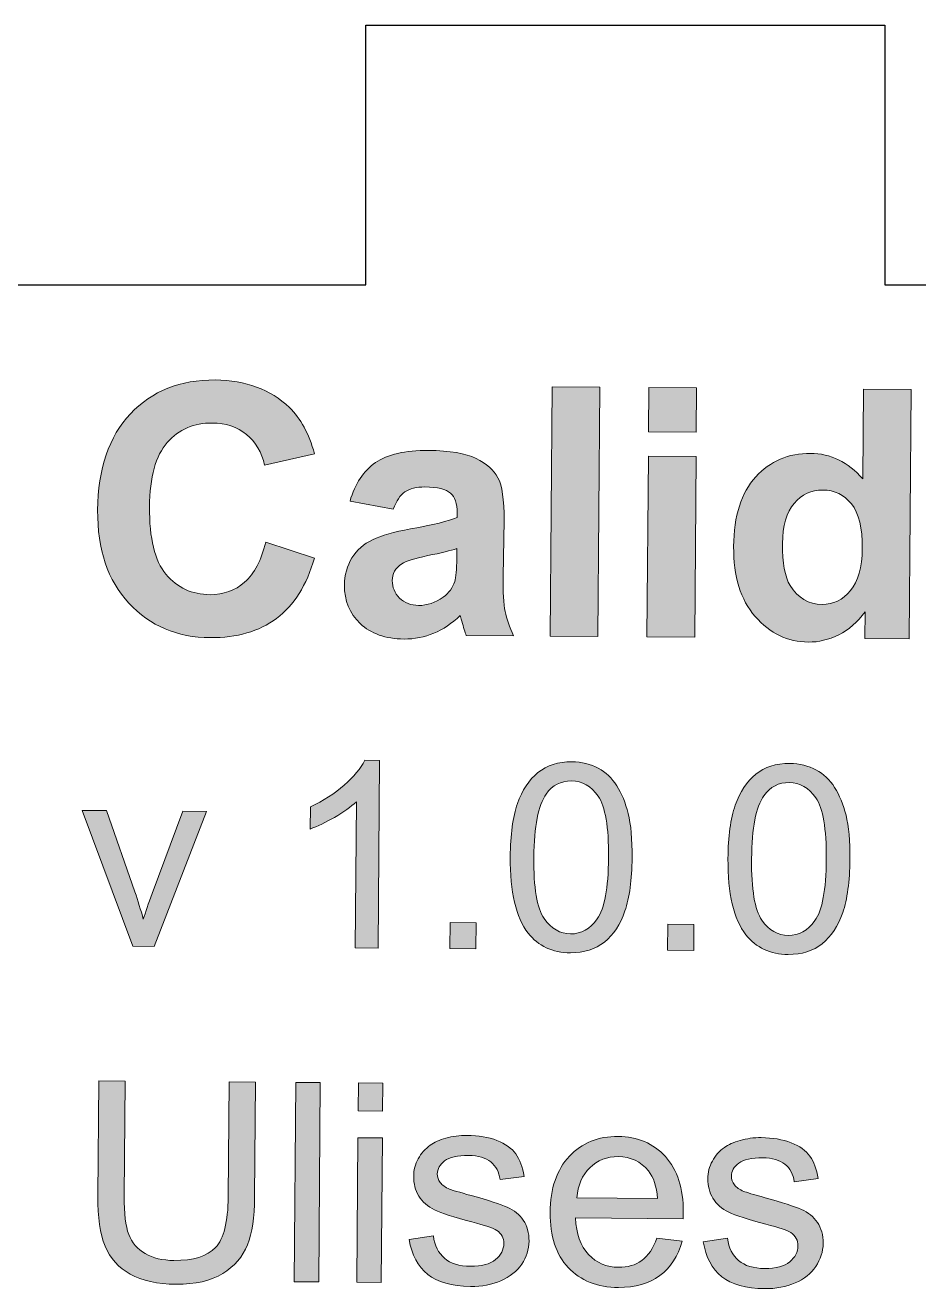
# Model space of a CAD drawing. Header units: inches. Extents: x -69 to 366, y -28 to 237.
# Drawn here: x 196.78 to 214, y 213.11 to 237.45 of the extents above; entities that cross this region are included whole.
import ezdxf

# ---------------------------------------------------------------- set-up
doc = ezdxf.new("R2010")
doc.units = ezdxf.units.IN
doc.header["$MEASUREMENT"] = 0
doc.layers.add('Corte Exterior', color=1, linetype='Continuous')
doc.layers.add('Graba Raster', color=2, linetype='Continuous')

msp = doc.modelspace()

# ---------------------------------------------------------------- hatches: boundary and pattern name
at = {"layer": 'Graba Raster', "true_color": 0x575756}
h = msp.add_hatch(color=251, dxfattribs=at)
h.dxf.hatch_style = 2
edge = h.paths.add_edge_path()
edge.add_spline(control_points=[(201.414, 227.491), (201.414, 227.491), (202.353, 227.186), (202.353, 227.186), (202.204, 226.662), (201.961, 226.275), (201.625, 226.023), (201.287, 225.772), (200.86, 225.648), (200.346, 225.652), (199.707, 225.656), (199.185, 225.878), (198.778, 226.317), (198.37, 226.756), (198.17, 227.353), (198.176, 228.108), (198.182, 228.908), (198.393, 229.527), (198.809, 229.966), (199.225, 230.406), (199.769, 230.622), (200.443, 230.617), (201.03, 230.613), (201.505, 230.435), (201.87, 230.085), (202.087, 229.878), (202.248, 229.582), (202.355, 229.197), (202.355, 229.197), (201.393, 228.975), (201.393, 228.975), (201.338, 229.224), (201.221, 229.422), (201.042, 229.567), (200.863, 229.713), (200.644, 229.787), (200.387, 229.788), (200.031, 229.791), (199.741, 229.666), (199.518, 229.412), (199.294, 229.158), (199.18, 228.745), (199.175, 228.173), (199.171, 227.566), (199.277, 227.133), (199.493, 226.873), (199.709, 226.614), (199.993, 226.483), (200.342, 226.48), (200.6, 226.479), (200.822, 226.558), (201.009, 226.721), (201.196, 226.884), (201.331, 227.14), (201.414, 227.491)], knot_values=[0, 0, 0, 0, 1, 1, 1, 2, 2, 2, 3, 3, 3, 4, 4, 4, 5, 5, 5, 6, 6, 6, 7, 7, 7, 8, 8, 8, 9, 9, 9, 10, 10, 10, 11, 11, 11, 12, 12, 12, 13, 13, 13, 14, 14, 14, 15, 15, 15, 16, 16, 16, 17, 17, 17, 18, 18, 18, 18], degree=3, periodic=1)
h = msp.add_hatch(color=251, dxfattribs=at)
h.dxf.hatch_style = 2
h.paths.add_polyline_path([(206.897, 225.683), (206.934, 230.486), (207.855, 230.478), (207.818, 225.676)])
h = msp.add_hatch(color=251, dxfattribs=at)
h.dxf.hatch_style = 2
h.paths.add_polyline_path([(208.762, 225.669), (208.789, 229.148), (209.709, 229.141), (209.683, 225.662)])
h.paths.add_polyline_path([(208.792, 229.62), (208.799, 230.472), (209.719, 230.465), (209.713, 229.613)])
h = msp.add_hatch(color=251, dxfattribs=at)
h.dxf.hatch_style = 2
edge = h.paths.add_edge_path()
edge.add_spline(control_points=[(213.816, 225.631), (213.816, 225.631), (212.961, 225.638), (212.961, 225.638), (212.961, 225.638), (212.965, 226.148), (212.965, 226.148), (212.821, 225.951), (212.653, 225.804), (212.458, 225.708), (212.265, 225.612), (212.069, 225.565), (211.873, 225.567), (211.473, 225.57), (211.132, 225.734), (210.849, 226.058), (210.566, 226.382), (210.427, 226.833), (210.432, 227.409), (210.436, 227.999), (210.579, 228.446), (210.858, 228.751), (211.137, 229.055), (211.49, 229.206), (211.913, 229.203), (212.302, 229.2), (212.637, 229.036), (212.919, 228.711), (212.919, 228.711), (212.932, 230.44), (212.932, 230.44), (212.932, 230.44), (213.852, 230.433), (213.852, 230.433), (213.852, 230.433), (213.816, 225.631), (213.816, 225.631)], knot_values=[0, 0, 0, 0, 1, 1, 1, 2, 2, 2, 3, 3, 3, 4, 4, 4, 5, 5, 5, 6, 6, 6, 7, 7, 7, 8, 8, 8, 9, 9, 9, 10, 10, 10, 11, 11, 11, 12, 12, 12, 12], degree=3, periodic=1)
edge = h.paths.add_edge_path()
edge.add_spline(control_points=[(211.373, 227.464), (211.37, 227.093), (211.419, 226.824), (211.521, 226.657), (211.668, 226.416), (211.874, 226.294), (212.14, 226.292), (212.352, 226.291), (212.533, 226.379), (212.683, 226.559), (212.832, 226.738), (212.909, 227.006), (212.912, 227.364), (212.915, 227.764), (212.845, 228.052), (212.702, 228.229), (212.559, 228.406), (212.375, 228.495), (212.151, 228.497), (211.932, 228.499), (211.748, 228.413), (211.599, 228.24), (211.451, 228.069), (211.376, 227.809), (211.373, 227.464)], knot_values=[0, 0, 0, 0, 1, 1, 1, 2, 2, 2, 3, 3, 3, 4, 4, 4, 5, 5, 5, 6, 6, 6, 7, 7, 7, 8, 8, 8, 8], degree=3, periodic=1)
h = msp.add_hatch(color=251, dxfattribs=at)
h.dxf.hatch_style = 2
edge = h.paths.add_edge_path()
edge.add_spline(control_points=[(203.873, 228.125), (203.873, 228.125), (203.039, 228.282), (203.039, 228.282), (203.135, 228.617), (203.299, 228.865), (203.529, 229.025), (203.761, 229.185), (204.101, 229.263), (204.553, 229.259), (204.964, 229.256), (205.268, 229.205), (205.469, 229.106), (205.669, 229.008), (205.81, 228.884), (205.891, 228.733), (205.972, 228.583), (206.01, 228.308), (206.008, 227.909), (206.008, 227.909), (205.989, 226.834), (205.989, 226.834), (205.987, 226.528), (206.001, 226.303), (206.028, 226.157), (206.057, 226.011), (206.111, 225.856), (206.191, 225.689), (206.191, 225.689), (205.28, 225.696), (205.28, 225.696), (205.257, 225.757), (205.227, 225.848), (205.193, 225.969), (205.179, 226.023), (205.169, 226.06), (205.162, 226.077), (205.003, 225.925), (204.834, 225.812), (204.655, 225.737), (204.475, 225.661), (204.283, 225.625), (204.081, 225.626), (203.722, 225.629), (203.441, 225.729), (203.235, 225.925), (203.031, 226.121), (202.93, 226.367), (202.932, 226.664), (202.934, 226.861), (202.982, 227.035), (203.076, 227.189), (203.172, 227.342), (203.304, 227.459), (203.474, 227.539), (203.644, 227.619), (203.888, 227.689), (204.208, 227.748), (204.639, 227.825), (204.937, 227.899), (205.104, 227.967), (205.104, 227.967), (205.104, 228.059), (205.104, 228.059), (205.105, 228.235), (205.063, 228.362), (204.976, 228.438), (204.889, 228.514), (204.725, 228.553), (204.482, 228.555), (204.319, 228.556), (204.19, 228.525), (204.098, 228.461), (204.006, 228.398), (203.931, 228.286), (203.873, 228.125)], knot_values=[0, 0, 0, 0, 1, 1, 1, 2, 2, 2, 3, 3, 3, 4, 4, 4, 5, 5, 5, 6, 6, 6, 7, 7, 7, 8, 8, 8, 9, 9, 9, 10, 10, 10, 11, 11, 11, 12, 12, 12, 13, 13, 13, 14, 14, 14, 15, 15, 15, 16, 16, 16, 17, 17, 17, 18, 18, 18, 19, 19, 19, 20, 20, 20, 21, 21, 21, 22, 22, 22, 23, 23, 23, 24, 24, 24, 25, 25, 25, 25], degree=3, periodic=1)
edge = h.paths.add_edge_path()
edge.add_spline(control_points=[(205.1, 227.368), (204.981, 227.33), (204.794, 227.284), (204.537, 227.232), (204.282, 227.179), (204.115, 227.127), (204.035, 227.075), (203.915, 226.99), (203.854, 226.883), (203.853, 226.752), (203.852, 226.623), (203.899, 226.511), (203.994, 226.416), (204.089, 226.322), (204.211, 226.274), (204.36, 226.273), (204.526, 226.271), (204.685, 226.325), (204.836, 226.433), (204.948, 226.515), (205.022, 226.616), (205.058, 226.736), (205.082, 226.814), (205.096, 226.964), (205.098, 227.184), (205.098, 227.184), (205.1, 227.368), (205.1, 227.368)], knot_values=[0, 0, 0, 0, 1, 1, 1, 2, 2, 2, 3, 3, 3, 4, 4, 4, 5, 5, 5, 6, 6, 6, 7, 7, 7, 8, 8, 8, 9, 9, 9, 9], degree=3, periodic=1)
h = msp.add_hatch(color=251, dxfattribs=at)
h.dxf.hatch_style = 2
edge = h.paths.add_edge_path()
edge.add_spline(control_points=[(203.583, 219.67), (203.583, 219.67), (203.141, 219.674), (203.141, 219.674), (203.141, 219.674), (203.162, 222.491), (203.162, 222.491), (203.055, 222.391), (202.915, 222.29), (202.741, 222.19), (202.567, 222.09), (202.411, 222.015), (202.273, 221.965), (202.273, 221.965), (202.276, 222.392), (202.276, 222.392), (202.525, 222.507), (202.742, 222.646), (202.928, 222.81), (203.115, 222.974), (203.247, 223.134), (203.325, 223.289), (203.325, 223.289), (203.61, 223.286), (203.61, 223.286), (203.61, 223.286), (203.583, 219.67), (203.583, 219.67)], knot_values=[0, 0, 0, 0, 1, 1, 1, 2, 2, 2, 3, 3, 3, 4, 4, 4, 5, 5, 5, 6, 6, 6, 7, 7, 7, 8, 8, 8, 9, 9, 9, 9], degree=3, periodic=1)
h = msp.add_hatch(color=251, dxfattribs=at)
h.dxf.hatch_style = 2
edge = h.paths.add_edge_path()
edge.add_spline(control_points=[(206.127, 221.427), (206.13, 221.854), (206.176, 222.196), (206.266, 222.455), (206.356, 222.714), (206.487, 222.913), (206.661, 223.053), (206.835, 223.192), (207.053, 223.261), (207.315, 223.259), (207.508, 223.257), (207.677, 223.217), (207.823, 223.138), (207.968, 223.059), (208.087, 222.946), (208.181, 222.799), (208.275, 222.652), (208.349, 222.472), (208.4, 222.261), (208.453, 222.05), (208.478, 221.767), (208.475, 221.409), (208.472, 220.986), (208.426, 220.646), (208.337, 220.387), (208.248, 220.127), (208.117, 219.928), (207.943, 219.788), (207.769, 219.648), (207.55, 219.579), (207.287, 219.58), (206.939, 219.583), (206.667, 219.71), (206.471, 219.96), (206.236, 220.262), (206.122, 220.751), (206.127, 221.427)], knot_values=[0, 0, 0, 0, 1, 1, 1, 2, 2, 2, 3, 3, 3, 4, 4, 4, 5, 5, 5, 6, 6, 6, 7, 7, 7, 8, 8, 8, 9, 9, 9, 10, 10, 10, 11, 11, 11, 12, 12, 12, 12], degree=3, periodic=1)
edge = h.paths.add_edge_path()
edge.add_spline(control_points=[(206.582, 221.424), (206.576, 220.833), (206.642, 220.438), (206.78, 220.242), (206.916, 220.045), (207.087, 219.946), (207.29, 219.944), (207.493, 219.943), (207.664, 220.04), (207.804, 220.235), (207.944, 220.43), (208.016, 220.823), (208.021, 221.413), (208.026, 222.007), (207.959, 222.4), (207.822, 222.596), (207.685, 222.792), (207.513, 222.891), (207.308, 222.892), (207.104, 222.894), (206.941, 222.809), (206.819, 222.638), (206.665, 222.42), (206.586, 222.016), (206.582, 221.424)], knot_values=[0, 0, 0, 0, 1, 1, 1, 2, 2, 2, 3, 3, 3, 4, 4, 4, 5, 5, 5, 6, 6, 6, 7, 7, 7, 8, 8, 8, 8], degree=3, periodic=1)
h = msp.add_hatch(color=251, dxfattribs=at)
h.dxf.hatch_style = 2
edge = h.paths.add_edge_path()
edge.add_spline(control_points=[(210.323, 221.395), (210.327, 221.822), (210.372, 222.164), (210.463, 222.423), (210.552, 222.681), (210.683, 222.88), (210.858, 223.02), (211.031, 223.16), (211.25, 223.229), (211.512, 223.227), (211.705, 223.225), (211.874, 223.185), (212.019, 223.106), (212.164, 223.027), (212.284, 222.914), (212.378, 222.767), (212.471, 222.62), (212.545, 222.44), (212.598, 222.229), (212.65, 222.018), (212.675, 221.734), (212.672, 221.377), (212.669, 220.955), (212.624, 220.614), (212.534, 220.355), (212.445, 220.096), (212.314, 219.896), (212.14, 219.756), (211.966, 219.616), (211.748, 219.546), (211.484, 219.548), (211.136, 219.551), (210.865, 219.678), (210.669, 219.928), (210.433, 220.23), (210.318, 220.719), (210.323, 221.395)], knot_values=[0, 0, 0, 0, 1, 1, 1, 2, 2, 2, 3, 3, 3, 4, 4, 4, 5, 5, 5, 6, 6, 6, 7, 7, 7, 8, 8, 8, 9, 9, 9, 10, 10, 10, 11, 11, 11, 12, 12, 12, 12], degree=3, periodic=1)
edge = h.paths.add_edge_path()
edge.add_spline(control_points=[(210.778, 221.392), (210.773, 220.801), (210.839, 220.407), (210.977, 220.211), (211.113, 220.013), (211.283, 219.915), (211.486, 219.913), (211.689, 219.911), (211.861, 220.008), (212, 220.203), (212.141, 220.399), (212.213, 220.792), (212.218, 221.381), (212.222, 221.975), (212.155, 222.368), (212.019, 222.564), (211.882, 222.761), (211.71, 222.859), (211.504, 222.861), (211.301, 222.862), (211.138, 222.778), (211.015, 222.607), (210.861, 222.388), (210.782, 221.983), (210.778, 221.392)], knot_values=[0, 0, 0, 0, 1, 1, 1, 2, 2, 2, 3, 3, 3, 4, 4, 4, 5, 5, 5, 6, 6, 6, 7, 7, 7, 8, 8, 8, 8], degree=3, periodic=1)
h = msp.add_hatch(color=251, dxfattribs=at)
h.dxf.hatch_style = 2
edge = h.paths.add_edge_path()
edge.add_spline(control_points=[(198.851, 219.706), (198.851, 219.706), (197.878, 222.323), (197.878, 222.323), (197.878, 222.323), (198.345, 222.32), (198.345, 222.32), (198.345, 222.32), (198.893, 220.753), (198.893, 220.753), (198.953, 220.584), (199.006, 220.408), (199.056, 220.226), (199.097, 220.363), (199.153, 220.528), (199.225, 220.721), (199.225, 220.721), (199.817, 222.309), (199.817, 222.309), (199.817, 222.309), (200.271, 222.305), (200.271, 222.305), (200.271, 222.305), (199.264, 219.704), (199.264, 219.704), (199.264, 219.704), (198.851, 219.706), (198.851, 219.706)], knot_values=[0, 0, 0, 0, 1, 1, 1, 2, 2, 2, 3, 3, 3, 4, 4, 4, 5, 5, 5, 6, 6, 6, 7, 7, 7, 8, 8, 8, 9, 9, 9, 9], degree=3, periodic=1)
h = msp.add_hatch(color=251, dxfattribs=at)
h.dxf.hatch_style = 2
h.paths.add_polyline_path([(204.963, 219.66), (204.967, 220.163), (205.471, 220.16), (205.467, 219.656)])
h = msp.add_hatch(color=251, dxfattribs=at)
h.dxf.hatch_style = 2
h.paths.add_polyline_path([(209.16, 219.628), (209.163, 220.131), (209.667, 220.127), (209.663, 219.624)])
h = msp.add_hatch(color=251, dxfattribs=at)
h.dxf.hatch_style = 2
edge = h.paths.add_edge_path()
edge.add_spline(control_points=[(200.71, 217.094), (200.71, 217.094), (201.218, 217.09), (201.218, 217.09), (201.218, 217.09), (201.201, 214.87), (201.201, 214.87), (201.198, 214.485), (201.152, 214.178), (201.063, 213.952), (200.973, 213.725), (200.815, 213.541), (200.586, 213.401), (200.356, 213.26), (200.057, 213.191), (199.687, 213.194), (199.327, 213.197), (199.032, 213.261), (198.805, 213.387), (198.577, 213.513), (198.415, 213.693), (198.319, 213.929), (198.223, 214.165), (198.176, 214.486), (198.179, 214.893), (198.179, 214.893), (198.197, 217.113), (198.197, 217.113), (198.197, 217.113), (198.705, 217.109), (198.705, 217.109), (198.705, 217.109), (198.688, 214.892), (198.688, 214.892), (198.686, 214.558), (198.715, 214.312), (198.775, 214.154), (198.836, 213.995), (198.942, 213.873), (199.092, 213.785), (199.242, 213.698), (199.427, 213.654), (199.645, 213.652), (200.019, 213.649), (200.286, 213.732), (200.447, 213.901), (200.607, 214.069), (200.689, 214.394), (200.692, 214.877), (200.692, 214.877), (200.71, 217.094), (200.71, 217.094)], knot_values=[0, 0, 0, 0, 1, 1, 1, 2, 2, 2, 3, 3, 3, 4, 4, 4, 5, 5, 5, 6, 6, 6, 7, 7, 7, 8, 8, 8, 9, 9, 9, 10, 10, 10, 11, 11, 11, 12, 12, 12, 13, 13, 13, 14, 14, 14, 15, 15, 15, 16, 16, 16, 17, 17, 17, 17], degree=3, periodic=1)
h = msp.add_hatch(color=251, dxfattribs=at)
h.dxf.hatch_style = 2
h.paths.add_polyline_path([(201.964, 213.242), (201.994, 217.084), (202.465, 217.08), (202.436, 213.238)])
h = msp.add_hatch(color=251, dxfattribs=at)
h.dxf.hatch_style = 2
h.paths.add_polyline_path([(203.17, 213.233), (203.191, 216.016), (203.663, 216.012), (203.641, 213.229)])
h.paths.add_polyline_path([(203.195, 216.533), (203.2, 217.074), (203.671, 217.071), (203.667, 216.529)])
h = msp.add_hatch(color=251, dxfattribs=at)
h.dxf.hatch_style = 2
edge = h.paths.add_edge_path()
edge.add_spline(control_points=[(204.178, 214.056), (204.178, 214.056), (204.645, 214.126), (204.645, 214.126), (204.67, 213.938), (204.742, 213.795), (204.861, 213.694), (204.979, 213.594), (205.146, 213.543), (205.361, 213.541), (205.578, 213.539), (205.738, 213.582), (205.844, 213.669), (205.95, 213.757), (206.002, 213.86), (206.004, 213.979), (206.004, 214.085), (205.958, 214.17), (205.867, 214.232), (205.802, 214.274), (205.642, 214.329), (205.386, 214.395), (205.04, 214.485), (204.801, 214.562), (204.668, 214.627), (204.535, 214.692), (204.434, 214.781), (204.367, 214.894), (204.298, 215.007), (204.264, 215.132), (204.266, 215.268), (204.266, 215.392), (204.296, 215.507), (204.353, 215.612), (204.41, 215.717), (204.488, 215.804), (204.587, 215.874), (204.661, 215.928), (204.761, 215.972), (204.888, 216.009), (205.015, 216.045), (205.151, 216.063), (205.296, 216.062), (205.514, 216.061), (205.706, 216.027), (205.871, 215.964), (206.035, 215.899), (206.156, 215.814), (206.234, 215.705), (206.312, 215.597), (206.365, 215.453), (206.393, 215.273), (206.393, 215.273), (205.932, 215.213), (205.932, 215.213), (205.912, 215.357), (205.852, 215.469), (205.752, 215.55), (205.652, 215.631), (205.51, 215.672), (205.327, 215.674), (205.11, 215.676), (204.956, 215.641), (204.862, 215.57), (204.769, 215.498), (204.723, 215.415), (204.721, 215.319), (204.721, 215.257), (204.74, 215.203), (204.778, 215.153), (204.816, 215.103), (204.876, 215.06), (204.958, 215.027), (205.005, 215.008), (205.143, 214.967), (205.374, 214.903), (205.706, 214.811), (205.939, 214.736), (206.07, 214.678), (206.202, 214.621), (206.304, 214.537), (206.379, 214.429), (206.453, 214.319), (206.49, 214.185), (206.489, 214.024), (206.487, 213.867), (206.441, 213.719), (206.348, 213.581), (206.255, 213.443), (206.122, 213.337), (205.948, 213.262), (205.776, 213.187), (205.579, 213.15), (205.361, 213.153), (204.999, 213.155), (204.725, 213.232), (204.536, 213.384), (204.347, 213.536), (204.228, 213.76), (204.178, 214.056)], knot_values=[0, 0, 0, 0, 1, 1, 1, 2, 2, 2, 3, 3, 3, 4, 4, 4, 5, 5, 5, 6, 6, 6, 7, 7, 7, 8, 8, 8, 9, 9, 9, 10, 10, 10, 11, 11, 11, 12, 12, 12, 13, 13, 13, 14, 14, 14, 15, 15, 15, 16, 16, 16, 17, 17, 17, 18, 18, 18, 19, 19, 19, 20, 20, 20, 21, 21, 21, 22, 22, 22, 23, 23, 23, 24, 24, 24, 25, 25, 25, 26, 26, 26, 27, 27, 27, 28, 28, 28, 29, 29, 29, 30, 30, 30, 31, 31, 31, 32, 32, 32, 33, 33, 33, 33], degree=3, periodic=1)
h = msp.add_hatch(color=251, dxfattribs=at)
h.dxf.hatch_style = 2
edge = h.paths.add_edge_path()
edge.add_spline(control_points=[(208.955, 214.085), (208.955, 214.085), (209.442, 214.022), (209.442, 214.022), (209.363, 213.737), (209.219, 213.518), (209.01, 213.361), (208.801, 213.206), (208.535, 213.13), (208.211, 213.132), (207.804, 213.135), (207.482, 213.263), (207.246, 213.515), (207.009, 213.767), (206.893, 214.121), (206.896, 214.573), (206.899, 215.041), (207.023, 215.403), (207.266, 215.661), (207.509, 215.917), (207.823, 216.044), (208.207, 216.041), (208.579, 216.038), (208.883, 215.909), (209.117, 215.654), (209.35, 215.398), (209.465, 215.042), (209.462, 214.582), (209.462, 214.554), (209.461, 214.512), (209.458, 214.457), (209.458, 214.457), (207.383, 214.472), (207.383, 214.472), (207.398, 214.166), (207.482, 213.932), (207.637, 213.768), (207.791, 213.605), (207.984, 213.522), (208.217, 213.52), (208.39, 213.519), (208.538, 213.563), (208.661, 213.653), (208.784, 213.743), (208.882, 213.886), (208.955, 214.085)], knot_values=[0, 0, 0, 0, 1, 1, 1, 2, 2, 2, 3, 3, 3, 4, 4, 4, 5, 5, 5, 6, 6, 6, 7, 7, 7, 8, 8, 8, 9, 9, 9, 10, 10, 10, 11, 11, 11, 12, 12, 12, 13, 13, 13, 14, 14, 14, 15, 15, 15, 15], degree=3, periodic=1)
edge = h.paths.add_edge_path()
edge.add_spline(control_points=[(207.412, 214.86), (207.412, 214.86), (208.966, 214.848), (208.966, 214.848), (208.947, 215.081), (208.889, 215.258), (208.792, 215.376), (208.643, 215.559), (208.449, 215.651), (208.21, 215.653), (207.993, 215.655), (207.811, 215.583), (207.661, 215.439), (207.513, 215.295), (207.43, 215.102), (207.412, 214.86)], knot_values=[0, 0, 0, 0, 1, 1, 1, 2, 2, 2, 3, 3, 3, 4, 4, 4, 5, 5, 5, 5], degree=3, periodic=1)
h = msp.add_hatch(color=251, dxfattribs=at)
h.dxf.hatch_style = 2
edge = h.paths.add_edge_path()
edge.add_spline(control_points=[(209.846, 214.013), (209.846, 214.013), (210.313, 214.082), (210.313, 214.082), (210.338, 213.895), (210.41, 213.752), (210.529, 213.65), (210.648, 213.55), (210.815, 213.499), (211.03, 213.497), (211.246, 213.496), (211.407, 213.539), (211.513, 213.626), (211.618, 213.714), (211.671, 213.817), (211.672, 213.936), (211.673, 214.042), (211.627, 214.126), (211.535, 214.188), (211.471, 214.231), (211.31, 214.285), (211.054, 214.351), (210.709, 214.442), (210.47, 214.519), (210.337, 214.584), (210.204, 214.648), (210.103, 214.737), (210.034, 214.851), (209.966, 214.964), (209.932, 215.089), (209.934, 215.225), (209.935, 215.349), (209.964, 215.463), (210.022, 215.568), (210.08, 215.674), (210.158, 215.761), (210.256, 215.83), (210.329, 215.884), (210.43, 215.929), (210.557, 215.965), (210.683, 216.002), (210.819, 216.02), (210.965, 216.019), (211.183, 216.017), (211.374, 215.984), (211.539, 215.92), (211.703, 215.856), (211.825, 215.77), (211.902, 215.661), (211.979, 215.554), (212.033, 215.41), (212.061, 215.229), (212.061, 215.229), (211.6, 215.17), (211.6, 215.17), (211.58, 215.313), (211.52, 215.426), (211.421, 215.507), (211.32, 215.588), (211.179, 215.629), (210.995, 215.631), (210.779, 215.632), (210.624, 215.598), (210.531, 215.527), (210.437, 215.455), (210.391, 215.372), (210.39, 215.276), (210.39, 215.214), (210.408, 215.159), (210.446, 215.111), (210.484, 215.059), (210.544, 215.017), (210.626, 214.983), (210.673, 214.965), (210.812, 214.924), (211.042, 214.86), (211.376, 214.768), (211.607, 214.693), (211.739, 214.635), (211.87, 214.577), (211.973, 214.494), (212.048, 214.386), (212.122, 214.276), (212.158, 214.142), (212.157, 213.981), (212.156, 213.823), (212.109, 213.676), (212.016, 213.538), (211.924, 213.4), (211.79, 213.293), (211.617, 213.219), (211.444, 213.144), (211.248, 213.108), (211.029, 213.109), (210.667, 213.112), (210.393, 213.189), (210.204, 213.34), (210.015, 213.493), (209.896, 213.717), (209.846, 214.013)], knot_values=[0, 0, 0, 0, 1, 1, 1, 2, 2, 2, 3, 3, 3, 4, 4, 4, 5, 5, 5, 6, 6, 6, 7, 7, 7, 8, 8, 8, 9, 9, 9, 10, 10, 10, 11, 11, 11, 12, 12, 12, 13, 13, 13, 14, 14, 14, 15, 15, 15, 16, 16, 16, 17, 17, 17, 18, 18, 18, 19, 19, 19, 20, 20, 20, 21, 21, 21, 22, 22, 22, 23, 23, 23, 24, 24, 24, 25, 25, 25, 26, 26, 26, 27, 27, 27, 28, 28, 28, 29, 29, 29, 30, 30, 30, 31, 31, 31, 32, 32, 32, 33, 33, 33, 33], degree=3, periodic=1)

# ---------------------------------------------------------------- linework, layer by layer
at = {"layer": 'Corte Exterior', "color": 7, "lineweight": 30, "true_color": 0xffffff}
msp.add_lwpolyline([(155.843, 237.451), (167.093, 237.451), (167.093, 232.451), (183.343, 232.451), (183.343, 237.451), (193.343, 237.451), (193.343, 232.451), (203.343, 232.451), (203.343, 237.451), (213.343, 237.451), (213.343, 232.451), (223.343, 232.451), (223.343, 237.451), (233.343, 237.451), (233.343, 232.451), (243.343, 232.451), (243.343, 237.451), (253.343, 237.451), (253.343, 232.451), (263.343, 232.451)], dxfattribs=at)
at = {"layer": 'Graba Raster', "lineweight": 0}
for points in [[(206.897, 225.683), (206.934, 230.486), (207.855, 230.478), (207.818, 225.676), (206.897, 225.683)], [(208.792, 229.62), (208.799, 230.472), (209.719, 230.465), (209.713, 229.613), (208.792, 229.62)], [(208.762, 225.669), (208.789, 229.148), (209.709, 229.141), (209.683, 225.662), (208.762, 225.669)], [(204.963, 219.66), (204.967, 220.163), (205.471, 220.16), (205.467, 219.656), (204.963, 219.66)], [(209.16, 219.628), (209.163, 220.131), (209.667, 220.127), (209.663, 219.624), (209.16, 219.628)], [(201.964, 213.242), (201.994, 217.084), (202.465, 217.08), (202.436, 213.238), (201.964, 213.242)], [(203.195, 216.533), (203.2, 217.074), (203.671, 217.071), (203.667, 216.529), (203.195, 216.533)], [(203.17, 213.233), (203.191, 216.016), (203.663, 216.012), (203.641, 213.229), (203.17, 213.233)]]:
    msp.add_lwpolyline(points, dxfattribs=at)
for points, knots in [([(201.414, 227.491), (201.414, 227.491), (202.353, 227.186), (202.353, 227.186), (202.204, 226.662), (201.961, 226.275), (201.625, 226.023), (201.287, 225.772), (200.86, 225.648), (200.346, 225.652), (199.707, 225.656), (199.185, 225.878), (198.778, 226.317), (198.37, 226.756), (198.17, 227.353), (198.176, 228.108), (198.182, 228.908), (198.393, 229.527), (198.809, 229.966), (199.225, 230.406), (199.769, 230.622), (200.443, 230.617), (201.03, 230.613), (201.505, 230.435), (201.87, 230.085), (202.087, 229.878), (202.248, 229.582), (202.355, 229.197), (202.355, 229.197), (201.393, 228.975), (201.393, 228.975), (201.338, 229.224), (201.221, 229.422), (201.042, 229.567), (200.863, 229.713), (200.644, 229.787), (200.387, 229.788), (200.031, 229.791), (199.741, 229.666), (199.518, 229.412), (199.294, 229.158), (199.18, 228.745), (199.175, 228.173), (199.171, 227.566), (199.277, 227.133), (199.493, 226.873), (199.709, 226.614), (199.993, 226.483), (200.342, 226.48), (200.6, 226.479), (200.822, 226.558), (201.009, 226.721), (201.196, 226.884), (201.331, 227.14), (201.414, 227.491)], [0, 0, 0, 0, 1, 1, 1, 2, 2, 2, 3, 3, 3, 4, 4, 4, 5, 5, 5, 6, 6, 6, 7, 7, 7, 8, 8, 8, 9, 9, 9, 10, 10, 10, 11, 11, 11, 12, 12, 12, 13, 13, 13, 14, 14, 14, 15, 15, 15, 16, 16, 16, 17, 17, 17, 18, 18, 18, 18]), ([(213.816, 225.631), (213.816, 225.631), (212.961, 225.638), (212.961, 225.638), (212.961, 225.638), (212.965, 226.148), (212.965, 226.148), (212.821, 225.951), (212.653, 225.804), (212.458, 225.708), (212.265, 225.612), (212.069, 225.565), (211.873, 225.567), (211.473, 225.57), (211.132, 225.734), (210.849, 226.058), (210.566, 226.382), (210.427, 226.833), (210.432, 227.409), (210.436, 227.999), (210.579, 228.446), (210.858, 228.751), (211.137, 229.055), (211.49, 229.206), (211.913, 229.203), (212.302, 229.2), (212.637, 229.036), (212.919, 228.711), (212.919, 228.711), (212.932, 230.44), (212.932, 230.44), (212.932, 230.44), (213.852, 230.433), (213.852, 230.433), (213.852, 230.433), (213.816, 225.631), (213.816, 225.631)], [0, 0, 0, 0, 1, 1, 1, 2, 2, 2, 3, 3, 3, 4, 4, 4, 5, 5, 5, 6, 6, 6, 7, 7, 7, 8, 8, 8, 9, 9, 9, 10, 10, 10, 11, 11, 11, 12, 12, 12, 12]), ([(203.873, 228.125), (203.873, 228.125), (203.039, 228.282), (203.039, 228.282), (203.135, 228.617), (203.299, 228.865), (203.529, 229.025), (203.761, 229.185), (204.101, 229.263), (204.553, 229.259), (204.964, 229.256), (205.268, 229.205), (205.469, 229.106), (205.669, 229.008), (205.81, 228.884), (205.891, 228.733), (205.972, 228.583), (206.01, 228.308), (206.008, 227.909), (206.008, 227.909), (205.989, 226.834), (205.989, 226.834), (205.987, 226.528), (206.001, 226.303), (206.028, 226.157), (206.057, 226.011), (206.111, 225.856), (206.191, 225.689), (206.191, 225.689), (205.28, 225.696), (205.28, 225.696), (205.257, 225.757), (205.227, 225.848), (205.193, 225.969), (205.179, 226.023), (205.169, 226.06), (205.162, 226.077), (205.003, 225.925), (204.834, 225.812), (204.655, 225.737), (204.475, 225.661), (204.283, 225.625), (204.081, 225.626), (203.722, 225.629), (203.441, 225.729), (203.235, 225.925), (203.031, 226.121), (202.93, 226.367), (202.932, 226.664), (202.934, 226.861), (202.982, 227.035), (203.076, 227.189), (203.172, 227.342), (203.304, 227.459), (203.474, 227.539), (203.644, 227.619), (203.888, 227.689), (204.208, 227.748), (204.639, 227.825), (204.937, 227.899), (205.104, 227.967), (205.104, 227.967), (205.104, 228.059), (205.104, 228.059), (205.105, 228.235), (205.063, 228.362), (204.976, 228.438), (204.889, 228.514), (204.725, 228.553), (204.482, 228.555), (204.319, 228.556), (204.19, 228.525), (204.098, 228.461), (204.006, 228.398), (203.931, 228.286), (203.873, 228.125)], [0, 0, 0, 0, 1, 1, 1, 2, 2, 2, 3, 3, 3, 4, 4, 4, 5, 5, 5, 6, 6, 6, 7, 7, 7, 8, 8, 8, 9, 9, 9, 10, 10, 10, 11, 11, 11, 12, 12, 12, 13, 13, 13, 14, 14, 14, 15, 15, 15, 16, 16, 16, 17, 17, 17, 18, 18, 18, 19, 19, 19, 20, 20, 20, 21, 21, 21, 22, 22, 22, 23, 23, 23, 24, 24, 24, 25, 25, 25, 25]), ([(211.373, 227.464), (211.37, 227.093), (211.419, 226.824), (211.521, 226.657), (211.668, 226.416), (211.874, 226.294), (212.14, 226.292), (212.352, 226.291), (212.533, 226.379), (212.683, 226.559), (212.832, 226.738), (212.909, 227.006), (212.912, 227.364), (212.915, 227.764), (212.845, 228.052), (212.702, 228.229), (212.559, 228.406), (212.375, 228.495), (212.151, 228.497), (211.932, 228.499), (211.748, 228.413), (211.599, 228.24), (211.451, 228.069), (211.376, 227.809), (211.373, 227.464)], [0, 0, 0, 0, 1, 1, 1, 2, 2, 2, 3, 3, 3, 4, 4, 4, 5, 5, 5, 6, 6, 6, 7, 7, 7, 8, 8, 8, 8]), ([(205.1, 227.368), (204.981, 227.33), (204.794, 227.284), (204.537, 227.232), (204.282, 227.179), (204.115, 227.127), (204.035, 227.075), (203.915, 226.99), (203.854, 226.883), (203.853, 226.752), (203.852, 226.623), (203.899, 226.511), (203.994, 226.416), (204.089, 226.322), (204.211, 226.274), (204.36, 226.273), (204.526, 226.271), (204.685, 226.325), (204.836, 226.433), (204.948, 226.515), (205.022, 226.616), (205.058, 226.736), (205.082, 226.814), (205.096, 226.964), (205.098, 227.184), (205.098, 227.184), (205.1, 227.368), (205.1, 227.368)], [0, 0, 0, 0, 1, 1, 1, 2, 2, 2, 3, 3, 3, 4, 4, 4, 5, 5, 5, 6, 6, 6, 7, 7, 7, 8, 8, 8, 9, 9, 9, 9]), ([(203.583, 219.67), (203.583, 219.67), (203.141, 219.674), (203.141, 219.674), (203.141, 219.674), (203.162, 222.491), (203.162, 222.491), (203.055, 222.391), (202.915, 222.29), (202.741, 222.19), (202.567, 222.09), (202.411, 222.015), (202.273, 221.965), (202.273, 221.965), (202.276, 222.392), (202.276, 222.392), (202.525, 222.507), (202.742, 222.646), (202.928, 222.81), (203.115, 222.974), (203.247, 223.134), (203.325, 223.289), (203.325, 223.289), (203.61, 223.286), (203.61, 223.286), (203.61, 223.286), (203.583, 219.67), (203.583, 219.67)], [0, 0, 0, 0, 1, 1, 1, 2, 2, 2, 3, 3, 3, 4, 4, 4, 5, 5, 5, 6, 6, 6, 7, 7, 7, 8, 8, 8, 9, 9, 9, 9]), ([(206.127, 221.427), (206.13, 221.854), (206.176, 222.196), (206.266, 222.455), (206.356, 222.714), (206.487, 222.913), (206.661, 223.053), (206.835, 223.192), (207.053, 223.261), (207.315, 223.259), (207.508, 223.257), (207.677, 223.217), (207.823, 223.138), (207.968, 223.059), (208.087, 222.946), (208.181, 222.799), (208.275, 222.652), (208.349, 222.472), (208.4, 222.261), (208.453, 222.05), (208.478, 221.767), (208.475, 221.409), (208.472, 220.986), (208.426, 220.646), (208.337, 220.387), (208.248, 220.127), (208.117, 219.928), (207.943, 219.788), (207.769, 219.648), (207.55, 219.579), (207.287, 219.58), (206.939, 219.583), (206.667, 219.71), (206.471, 219.96), (206.236, 220.262), (206.122, 220.751), (206.127, 221.427)], [0, 0, 0, 0, 1, 1, 1, 2, 2, 2, 3, 3, 3, 4, 4, 4, 5, 5, 5, 6, 6, 6, 7, 7, 7, 8, 8, 8, 9, 9, 9, 10, 10, 10, 11, 11, 11, 12, 12, 12, 12]), ([(210.323, 221.395), (210.327, 221.822), (210.372, 222.164), (210.463, 222.423), (210.552, 222.681), (210.683, 222.88), (210.858, 223.02), (211.031, 223.16), (211.25, 223.229), (211.512, 223.227), (211.705, 223.225), (211.874, 223.185), (212.019, 223.106), (212.164, 223.027), (212.284, 222.914), (212.378, 222.767), (212.471, 222.62), (212.545, 222.44), (212.598, 222.229), (212.65, 222.018), (212.675, 221.734), (212.672, 221.377), (212.669, 220.955), (212.624, 220.614), (212.534, 220.355), (212.445, 220.096), (212.314, 219.896), (212.14, 219.756), (211.966, 219.616), (211.748, 219.546), (211.484, 219.548), (211.136, 219.551), (210.865, 219.678), (210.669, 219.928), (210.433, 220.23), (210.318, 220.719), (210.323, 221.395)], [0, 0, 0, 0, 1, 1, 1, 2, 2, 2, 3, 3, 3, 4, 4, 4, 5, 5, 5, 6, 6, 6, 7, 7, 7, 8, 8, 8, 9, 9, 9, 10, 10, 10, 11, 11, 11, 12, 12, 12, 12]), ([(206.582, 221.424), (206.576, 220.833), (206.642, 220.438), (206.78, 220.242), (206.916, 220.045), (207.087, 219.946), (207.29, 219.944), (207.493, 219.943), (207.664, 220.04), (207.804, 220.235), (207.944, 220.43), (208.016, 220.823), (208.021, 221.413), (208.026, 222.007), (207.959, 222.4), (207.822, 222.596), (207.685, 222.792), (207.513, 222.891), (207.308, 222.892), (207.104, 222.894), (206.941, 222.809), (206.819, 222.638), (206.665, 222.42), (206.586, 222.016), (206.582, 221.424)], [0, 0, 0, 0, 1, 1, 1, 2, 2, 2, 3, 3, 3, 4, 4, 4, 5, 5, 5, 6, 6, 6, 7, 7, 7, 8, 8, 8, 8]), ([(210.778, 221.392), (210.773, 220.801), (210.839, 220.407), (210.977, 220.211), (211.113, 220.013), (211.283, 219.915), (211.486, 219.913), (211.689, 219.911), (211.861, 220.008), (212, 220.203), (212.141, 220.399), (212.213, 220.792), (212.218, 221.381), (212.222, 221.975), (212.155, 222.368), (212.019, 222.564), (211.882, 222.761), (211.71, 222.859), (211.504, 222.861), (211.301, 222.862), (211.138, 222.778), (211.015, 222.607), (210.861, 222.388), (210.782, 221.983), (210.778, 221.392)], [0, 0, 0, 0, 1, 1, 1, 2, 2, 2, 3, 3, 3, 4, 4, 4, 5, 5, 5, 6, 6, 6, 7, 7, 7, 8, 8, 8, 8]), ([(198.851, 219.706), (198.851, 219.706), (197.878, 222.323), (197.878, 222.323), (197.878, 222.323), (198.345, 222.32), (198.345, 222.32), (198.345, 222.32), (198.893, 220.753), (198.893, 220.753), (198.953, 220.584), (199.006, 220.408), (199.056, 220.226), (199.097, 220.363), (199.153, 220.528), (199.225, 220.721), (199.225, 220.721), (199.817, 222.309), (199.817, 222.309), (199.817, 222.309), (200.271, 222.305), (200.271, 222.305), (200.271, 222.305), (199.264, 219.704), (199.264, 219.704), (199.264, 219.704), (198.851, 219.706), (198.851, 219.706)], [0, 0, 0, 0, 1, 1, 1, 2, 2, 2, 3, 3, 3, 4, 4, 4, 5, 5, 5, 6, 6, 6, 7, 7, 7, 8, 8, 8, 9, 9, 9, 9]), ([(200.71, 217.094), (200.71, 217.094), (201.218, 217.09), (201.218, 217.09), (201.218, 217.09), (201.201, 214.87), (201.201, 214.87), (201.198, 214.485), (201.152, 214.178), (201.063, 213.952), (200.973, 213.725), (200.815, 213.541), (200.586, 213.401), (200.356, 213.26), (200.057, 213.191), (199.687, 213.194), (199.327, 213.197), (199.032, 213.261), (198.805, 213.387), (198.577, 213.513), (198.415, 213.693), (198.319, 213.929), (198.223, 214.165), (198.176, 214.486), (198.179, 214.893), (198.179, 214.893), (198.197, 217.113), (198.197, 217.113), (198.197, 217.113), (198.705, 217.109), (198.705, 217.109), (198.705, 217.109), (198.688, 214.892), (198.688, 214.892), (198.686, 214.558), (198.715, 214.312), (198.775, 214.154), (198.836, 213.995), (198.942, 213.873), (199.092, 213.785), (199.242, 213.698), (199.427, 213.654), (199.645, 213.652), (200.019, 213.649), (200.286, 213.732), (200.447, 213.901), (200.607, 214.069), (200.689, 214.394), (200.692, 214.877), (200.692, 214.877), (200.71, 217.094), (200.71, 217.094)], [0, 0, 0, 0, 1, 1, 1, 2, 2, 2, 3, 3, 3, 4, 4, 4, 5, 5, 5, 6, 6, 6, 7, 7, 7, 8, 8, 8, 9, 9, 9, 10, 10, 10, 11, 11, 11, 12, 12, 12, 13, 13, 13, 14, 14, 14, 15, 15, 15, 16, 16, 16, 17, 17, 17, 17]), ([(204.178, 214.056), (204.178, 214.056), (204.645, 214.126), (204.645, 214.126), (204.67, 213.938), (204.742, 213.795), (204.861, 213.694), (204.979, 213.594), (205.146, 213.543), (205.361, 213.541), (205.578, 213.539), (205.738, 213.582), (205.844, 213.669), (205.95, 213.757), (206.002, 213.86), (206.004, 213.979), (206.004, 214.085), (205.958, 214.17), (205.867, 214.232), (205.802, 214.274), (205.642, 214.329), (205.386, 214.395), (205.04, 214.485), (204.801, 214.562), (204.668, 214.627), (204.535, 214.692), (204.434, 214.781), (204.367, 214.894), (204.298, 215.007), (204.264, 215.132), (204.266, 215.268), (204.266, 215.392), (204.296, 215.507), (204.353, 215.612), (204.41, 215.717), (204.488, 215.804), (204.587, 215.874), (204.661, 215.928), (204.761, 215.972), (204.888, 216.009), (205.015, 216.045), (205.151, 216.063), (205.296, 216.062), (205.514, 216.061), (205.706, 216.027), (205.871, 215.964), (206.035, 215.899), (206.156, 215.814), (206.234, 215.705), (206.312, 215.597), (206.365, 215.453), (206.393, 215.273), (206.393, 215.273), (205.932, 215.213), (205.932, 215.213), (205.912, 215.357), (205.852, 215.469), (205.752, 215.55), (205.652, 215.631), (205.51, 215.672), (205.327, 215.674), (205.11, 215.676), (204.956, 215.641), (204.862, 215.57), (204.769, 215.498), (204.723, 215.415), (204.721, 215.319), (204.721, 215.257), (204.74, 215.203), (204.778, 215.153), (204.816, 215.103), (204.876, 215.06), (204.958, 215.027), (205.005, 215.008), (205.143, 214.967), (205.374, 214.903), (205.706, 214.811), (205.939, 214.736), (206.07, 214.678), (206.202, 214.621), (206.304, 214.537), (206.379, 214.429), (206.453, 214.319), (206.49, 214.185), (206.489, 214.024), (206.487, 213.867), (206.441, 213.719), (206.348, 213.581), (206.255, 213.443), (206.122, 213.337), (205.948, 213.262), (205.776, 213.187), (205.579, 213.15), (205.361, 213.153), (204.999, 213.155), (204.725, 213.232), (204.536, 213.384), (204.347, 213.536), (204.228, 213.76), (204.178, 214.056)], [0, 0, 0, 0, 1, 1, 1, 2, 2, 2, 3, 3, 3, 4, 4, 4, 5, 5, 5, 6, 6, 6, 7, 7, 7, 8, 8, 8, 9, 9, 9, 10, 10, 10, 11, 11, 11, 12, 12, 12, 13, 13, 13, 14, 14, 14, 15, 15, 15, 16, 16, 16, 17, 17, 17, 18, 18, 18, 19, 19, 19, 20, 20, 20, 21, 21, 21, 22, 22, 22, 23, 23, 23, 24, 24, 24, 25, 25, 25, 26, 26, 26, 27, 27, 27, 28, 28, 28, 29, 29, 29, 30, 30, 30, 31, 31, 31, 32, 32, 32, 33, 33, 33, 33]), ([(208.955, 214.085), (208.955, 214.085), (209.442, 214.022), (209.442, 214.022), (209.363, 213.737), (209.219, 213.518), (209.01, 213.361), (208.801, 213.206), (208.535, 213.13), (208.211, 213.132), (207.804, 213.135), (207.482, 213.263), (207.246, 213.515), (207.009, 213.767), (206.893, 214.121), (206.896, 214.573), (206.899, 215.041), (207.023, 215.403), (207.266, 215.661), (207.509, 215.917), (207.823, 216.044), (208.207, 216.041), (208.579, 216.038), (208.883, 215.909), (209.117, 215.654), (209.35, 215.398), (209.465, 215.042), (209.462, 214.582), (209.462, 214.554), (209.461, 214.512), (209.458, 214.457), (209.458, 214.457), (207.383, 214.472), (207.383, 214.472), (207.398, 214.166), (207.482, 213.932), (207.637, 213.768), (207.791, 213.605), (207.984, 213.522), (208.217, 213.52), (208.39, 213.519), (208.538, 213.563), (208.661, 213.653), (208.784, 213.743), (208.882, 213.886), (208.955, 214.085)], [0, 0, 0, 0, 1, 1, 1, 2, 2, 2, 3, 3, 3, 4, 4, 4, 5, 5, 5, 6, 6, 6, 7, 7, 7, 8, 8, 8, 9, 9, 9, 10, 10, 10, 11, 11, 11, 12, 12, 12, 13, 13, 13, 14, 14, 14, 15, 15, 15, 15]), ([(209.846, 214.013), (209.846, 214.013), (210.313, 214.082), (210.313, 214.082), (210.338, 213.895), (210.41, 213.752), (210.529, 213.65), (210.648, 213.55), (210.815, 213.499), (211.03, 213.497), (211.246, 213.496), (211.407, 213.539), (211.513, 213.626), (211.618, 213.714), (211.671, 213.817), (211.672, 213.936), (211.673, 214.042), (211.627, 214.126), (211.535, 214.188), (211.471, 214.231), (211.31, 214.285), (211.054, 214.351), (210.709, 214.442), (210.47, 214.519), (210.337, 214.584), (210.204, 214.648), (210.103, 214.737), (210.034, 214.851), (209.966, 214.964), (209.932, 215.089), (209.934, 215.225), (209.935, 215.349), (209.964, 215.463), (210.022, 215.568), (210.08, 215.674), (210.158, 215.761), (210.256, 215.83), (210.329, 215.884), (210.43, 215.929), (210.557, 215.965), (210.683, 216.002), (210.819, 216.02), (210.965, 216.019), (211.183, 216.017), (211.374, 215.984), (211.539, 215.92), (211.703, 215.856), (211.825, 215.77), (211.902, 215.661), (211.979, 215.554), (212.033, 215.41), (212.061, 215.229), (212.061, 215.229), (211.6, 215.17), (211.6, 215.17), (211.58, 215.313), (211.52, 215.426), (211.421, 215.507), (211.32, 215.588), (211.179, 215.629), (210.995, 215.631), (210.779, 215.632), (210.624, 215.598), (210.531, 215.527), (210.437, 215.455), (210.391, 215.372), (210.39, 215.276), (210.39, 215.214), (210.408, 215.159), (210.446, 215.111), (210.484, 215.059), (210.544, 215.017), (210.626, 214.983), (210.673, 214.965), (210.812, 214.924), (211.042, 214.86), (211.376, 214.768), (211.607, 214.693), (211.739, 214.635), (211.87, 214.577), (211.973, 214.494), (212.048, 214.386), (212.122, 214.276), (212.158, 214.142), (212.157, 213.981), (212.156, 213.823), (212.109, 213.676), (212.016, 213.538), (211.924, 213.4), (211.79, 213.293), (211.617, 213.219), (211.444, 213.144), (211.248, 213.108), (211.029, 213.109), (210.667, 213.112), (210.393, 213.189), (210.204, 213.34), (210.015, 213.493), (209.896, 213.717), (209.846, 214.013)], [0, 0, 0, 0, 1, 1, 1, 2, 2, 2, 3, 3, 3, 4, 4, 4, 5, 5, 5, 6, 6, 6, 7, 7, 7, 8, 8, 8, 9, 9, 9, 10, 10, 10, 11, 11, 11, 12, 12, 12, 13, 13, 13, 14, 14, 14, 15, 15, 15, 16, 16, 16, 17, 17, 17, 18, 18, 18, 19, 19, 19, 20, 20, 20, 21, 21, 21, 22, 22, 22, 23, 23, 23, 24, 24, 24, 25, 25, 25, 26, 26, 26, 27, 27, 27, 28, 28, 28, 29, 29, 29, 30, 30, 30, 31, 31, 31, 32, 32, 32, 33, 33, 33, 33]), ([(207.412, 214.86), (207.412, 214.86), (208.966, 214.848), (208.966, 214.848), (208.947, 215.081), (208.889, 215.258), (208.792, 215.376), (208.643, 215.559), (208.449, 215.651), (208.21, 215.653), (207.993, 215.655), (207.811, 215.583), (207.661, 215.439), (207.513, 215.295), (207.43, 215.102), (207.412, 214.86)], [0, 0, 0, 0, 1, 1, 1, 2, 2, 2, 3, 3, 3, 4, 4, 4, 5, 5, 5, 5])]:
    msp.add_open_spline(points, degree=3, knots=knots, dxfattribs=at)

doc.saveas('drawing.dxf')
